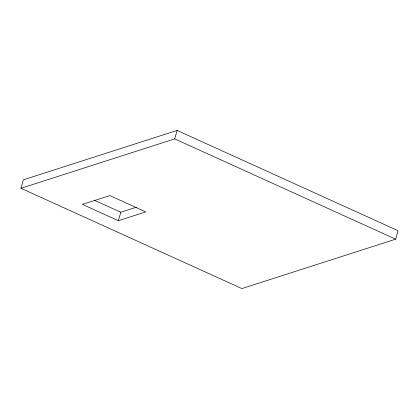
<?xml version="1.0" encoding="UTF-8"?>
<svg xmlns="http://www.w3.org/2000/svg" width="419" height="419" viewBox="0 0 419 419"><rect width="100%" height="100%" fill="white"/><g stroke="black" fill="none" stroke-linecap="round" stroke-linejoin="round"><path stroke-width="0.63" d="M20.95 188.288L23.344 179.824L177.106 130.424L398.05 230.712L395.656 239.176L241.894 288.576L20.95 188.288L174.713 138.888L395.656 239.176M118.388 220.713L145.791 211.909L109.82 195.584L82.417 204.388L118.388 220.713L120.782 212.25L136.348 207.248M174.713 138.888L177.106 130.424M94.249 200.209L120.782 212.25"/></g></svg>
